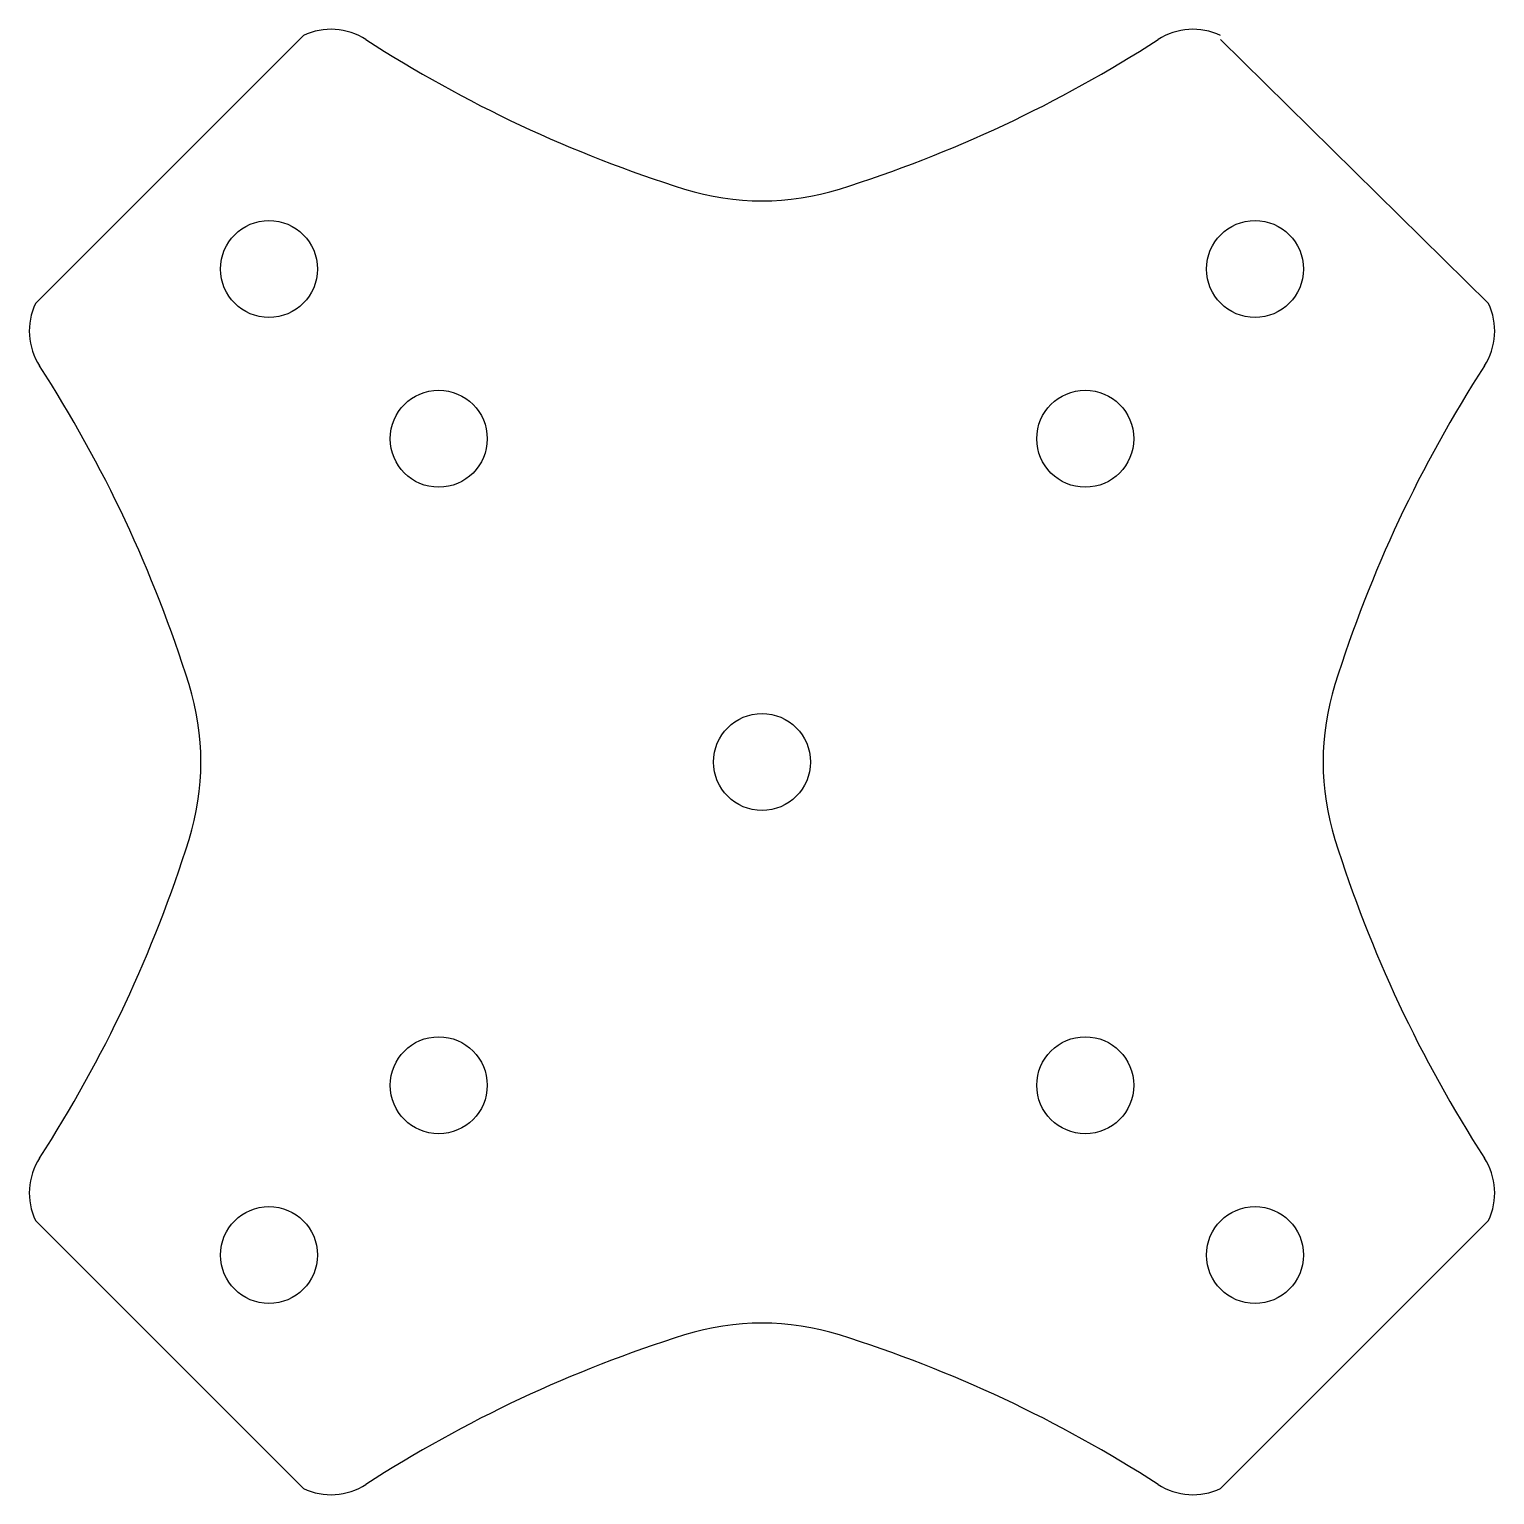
# Model space of a CAD drawing. Header units: millimetres. Extents: x 10.9 to 56.2, y 48.3 to 93.6.
import ezdxf

# ---------------------------------------------------------------- set-up
doc = ezdxf.new("R2010")
doc.units = ezdxf.units.MM
doc.header["$MEASUREMENT"] = 0
doc.layers.add('Lock Plate', color=3, linetype='Continuous')

msp = doc.modelspace()

# ---------------------------------------------------------------- linework, layer by layer
at = {"layer": 'Lock Plate'}
for p, q in [((11.1, 85.102), (19.39, 93.392)), ((47.76, 93.262), (56.05, 85.102)), ((11.1, 56.732), (19.39, 48.442)), ((56.05, 56.732), (47.76, 48.442))]:
    msp.add_line(p, q, dxfattribs=at)
for centre in [(18.325, 86.167), (48.825, 86.167), (23.575, 80.917), (43.575, 80.917), (33.575, 70.917), (23.575, 60.917), (43.575, 60.917), (18.325, 55.667), (48.825, 55.667)]:
    msp.add_circle(centre, 1.5, dxfattribs=at)
for centre, radius, start, end in [((20.239, 91.582), 2, 57.1688, 115.1321), ((46.911, 91.582), 2, 64.8679, 122.8312), ((43.334, 127.376), 40.598, 237.1688, 252.579), ((23.815, 127.376), 40.598, 287.421, 302.8312), ((33.575, 96.273), 8, 252.579, 287.421), ((12.911, 84.253), 2, 154.8679, 212.8312), ((54.239, 84.253), 2, 327.1688, 25.1321), ((-22.883, 61.158), 40.598, 17.421, 32.8312), ((90.033, 61.158), 40.598, 147.1688, 162.579), ((8.22, 70.917), 8, 342.579, 17.421), ((58.93, 70.917), 8, 162.579, 197.421), ((-22.883, 80.677), 40.598, 327.1688, 342.579), ((90.033, 80.677), 40.598, 197.421, 212.8312), ((12.911, 57.582), 2, 147.1688, 205.1321), ((54.239, 57.582), 2, 334.8679, 32.8312), ((33.575, 45.562), 8, 72.579, 107.421), ((43.334, 14.459), 40.598, 107.421, 122.8312), ((23.815, 14.459), 40.598, 57.1688, 72.579), ((20.239, 50.253), 2, 244.8679, 302.8312), ((46.911, 50.253), 2, 237.1688, 295.1321)]:
    msp.add_arc(centre, radius, start, end, dxfattribs=at)

doc.saveas('drawing.dxf')
